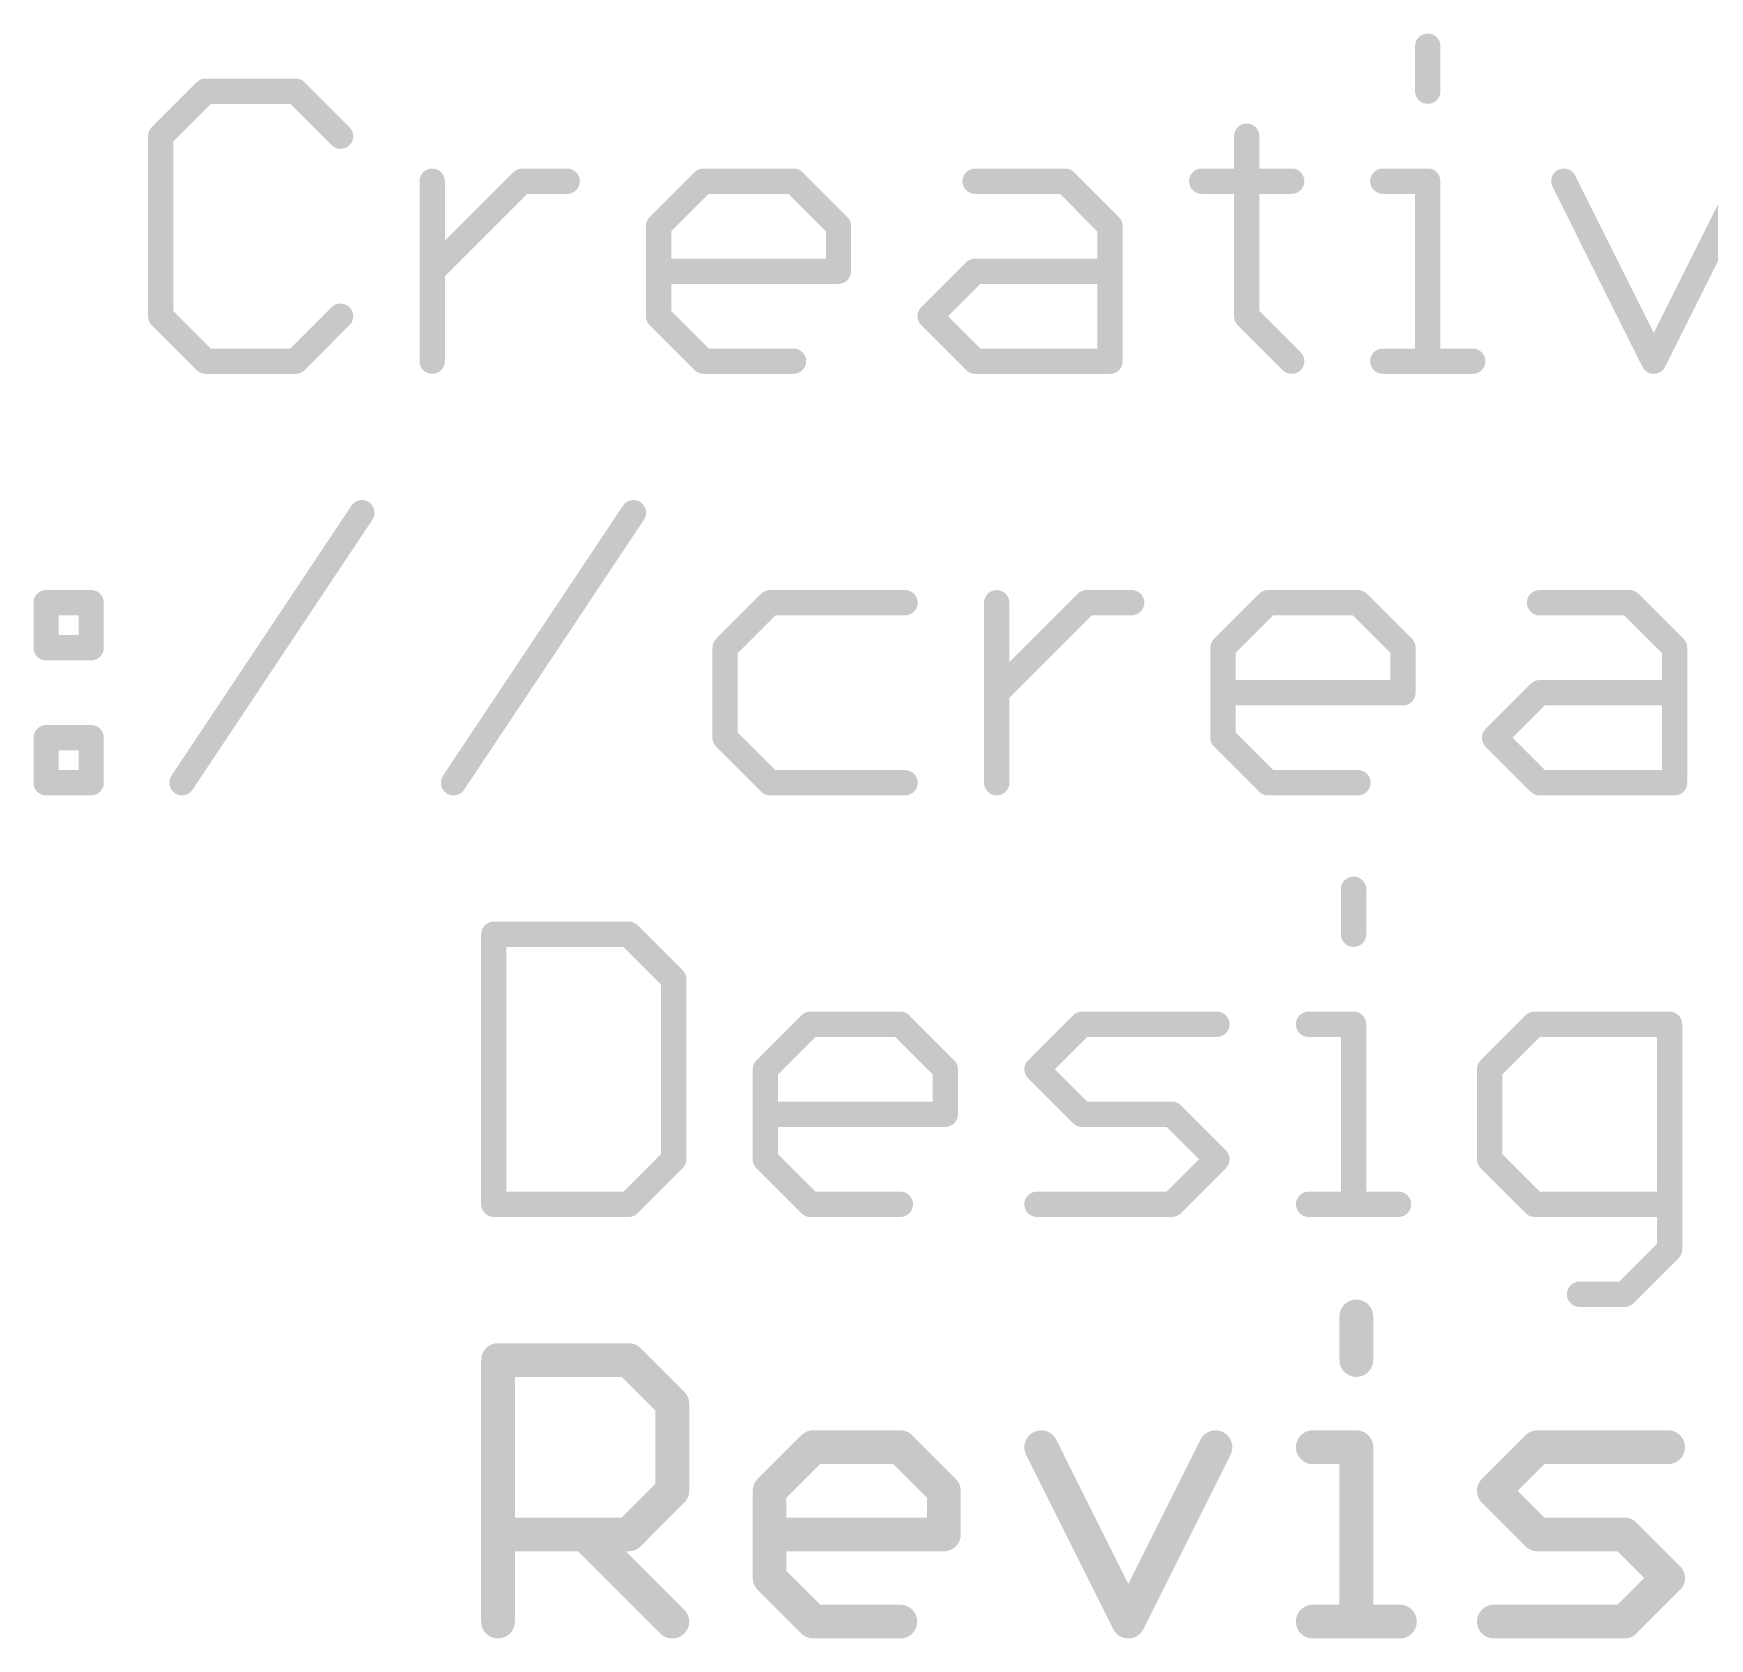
# Model space of a CAD drawing. Extents: x -1 to 129, y -23 to 41.
# Drawn here: x 32.86 to 42.96, y -22.86 to -13.19 of the extents above; entities that cross this region are included whole.
import ezdxf

# ---------------------------------------------------------------- set-up
doc = ezdxf.new("R2010")
doc.units = 0
doc.layers.add('51', color=53, linetype='CONTINUOUS')

msp = doc.modelspace()

# ---------------------------------------------------------------- linework, layer by layer
at = {"layer": '51'}
for points, const_width in [([(41.2662, -13.2656), (41.2662, -13.5368)], 0.1524), ([(33.899, -13.5368), (33.6279, -13.808)], 0.1524), ([(34.4414, -13.5368), (33.899, -13.5368)], 0.1524), ([(34.7125, -13.808), (34.4414, -13.5368)], 0.1524), ([(33.6279, -13.808), (33.6279, -14.8926)], 0.1524), ([(40.1748, -13.808), (40.1748, -14.8926)], 0.1524), ([(35.265, -15.1638), (35.265, -14.0791)], 0.1524), ([(35.265, -14.6215), (35.8074, -14.0791)], 0.1524), ([(35.8074, -14.0791), (36.0785, -14.0791)], 0.1524), ([(36.6293, -14.3503), (36.9005, -14.0791)], 0.1524), ([(36.9005, -14.0791), (37.4428, -14.0791)], 0.1524), ([(37.4428, -14.0791), (37.714, -14.3503)], 0.1524), ([(38.5376, -14.0791), (39.08, -14.0791)], 0.1524), ([(39.08, -14.0791), (39.3511, -14.3503)], 0.1524), ([(39.9036, -14.0791), (40.446, -14.0791)], 0.1524), ([(40.9951, -14.0791), (41.2662, -14.0791)], 0.1524), ([(41.2662, -14.0791), (41.2662, -15.1638)], 0.1524), ([(42.0865, -14.0791), (42.6288, -15.1638)], 0.1524), ([(42.6288, -15.1638), (43.1712, -14.0791)], 0.1524), ([(36.6293, -14.8926), (36.6293, -14.3503)], 0.1524), ([(37.714, -14.3503), (37.714, -14.6215)], 0.1524), ([(39.3511, -14.3503), (39.3511, -15.1638)], 0.1524), ([(37.714, -14.6215), (36.6293, -14.6215)], 0.1524), ([(38.2665, -14.8926), (38.5376, -14.6215)], 0.1524), ([(38.5376, -14.6215), (39.3511, -14.6215)], 0.1524), ([(33.6279, -14.8926), (33.899, -15.1638)], 0.1524), ([(34.4414, -15.1638), (34.7125, -14.8926)], 0.1524), ([(36.9005, -15.1638), (36.6293, -14.8926)], 0.1524), ([(38.5376, -15.1638), (38.2665, -14.8926)], 0.1524), ([(40.1748, -14.8926), (40.446, -15.1638)], 0.1524), ([(33.899, -15.1638), (34.4414, -15.1638)], 0.1524), ([(37.4428, -15.1638), (36.9005, -15.1638)], 0.1524), ([(39.3511, -15.1638), (38.5376, -15.1638)], 0.1524), ([(40.9951, -15.1638), (41.5374, -15.1638)], 0.1524), ([(33.7563, -17.7038), (34.8409, -16.0768)], 0.1524), ([(35.3934, -17.7038), (36.4781, -16.0768)], 0.1524), ([(32.9377, -16.6191), (33.2089, -16.6191)], 0.1524), ([(32.9377, -16.8903), (32.9377, -16.6191)], 0.1524), ([(33.2089, -16.6191), (33.2089, -16.8903)], 0.1524), ([(37.3018, -16.6191), (37.0306, -16.8903)], 0.1524), ([(38.1153, -16.6191), (37.3018, -16.6191)], 0.1524), ([(38.6677, -17.7038), (38.6677, -16.6191)], 0.1524), ([(38.6677, -17.1615), (39.2101, -16.6191)], 0.1524), ([(39.2101, -16.6191), (39.4812, -16.6191)], 0.1524), ([(40.032, -16.8903), (40.3032, -16.6191)], 0.1524), ([(40.3032, -16.6191), (40.8455, -16.6191)], 0.1524), ([(40.8455, -16.6191), (41.1167, -16.8903)], 0.1524), ([(41.9404, -16.6191), (42.4827, -16.6191)], 0.1524), ([(42.4827, -16.6191), (42.7539, -16.8903)], 0.1524), ([(33.2089, -16.8903), (32.9377, -16.8903)], 0.1524), ([(37.0306, -16.8903), (37.0306, -17.4326)], 0.1524), ([(40.032, -17.4326), (40.032, -16.8903)], 0.1524), ([(41.1167, -16.8903), (41.1167, -17.1615)], 0.1524), ([(42.7539, -16.8903), (42.7539, -17.7038)], 0.1524), ([(41.1167, -17.1615), (40.032, -17.1615)], 0.1524), ([(41.6692, -17.4326), (41.9404, -17.1615)], 0.1524), ([(41.9404, -17.1615), (42.7539, -17.1615)], 0.1524), ([(32.9377, -17.4326), (33.2089, -17.4326)], 0.1524), ([(32.9377, -17.7038), (32.9377, -17.4326)], 0.1524), ([(33.2089, -17.4326), (33.2089, -17.7038)], 0.1524), ([(37.0306, -17.4326), (37.3018, -17.7038)], 0.1524), ([(40.3032, -17.7038), (40.032, -17.4326)], 0.1524), ([(41.9404, -17.7038), (41.6692, -17.4326)], 0.1524), ([(33.2089, -17.7038), (32.9377, -17.7038)], 0.1524), ([(37.3018, -17.7038), (38.1153, -17.7038)], 0.1524), ([(40.8455, -17.7038), (40.3032, -17.7038)], 0.1524), ([(42.7539, -17.7038), (41.9404, -17.7038)], 0.1524), ([(40.8188, -18.3456), (40.8188, -18.6168)], 0.1524), ([(35.6362, -18.6168), (35.6362, -20.2438)], 0.1524), ([(36.4497, -18.6168), (35.6362, -18.6168)], 0.1524), ([(36.7209, -18.888), (36.4497, -18.6168)], 0.1524), ([(36.7209, -19.9726), (36.7209, -18.888)], 0.1524), ([(37.2734, -19.4303), (37.5445, -19.1591)], 0.1524), ([(37.5445, -19.1591), (38.0868, -19.1591)], 0.1524), ([(38.0868, -19.1591), (38.358, -19.4303)], 0.1524), ([(38.9105, -19.4303), (39.1817, -19.1591)], 0.1524), ([(39.1817, -19.1591), (39.9952, -19.1591)], 0.1524), ([(40.5477, -19.1591), (40.8188, -19.1591)], 0.1524), ([(40.8188, -19.1591), (40.8188, -20.2438)], 0.1524), ([(41.9103, -19.1591), (41.6391, -19.4303)], 0.1524), ([(42.7238, -19.1591), (41.9103, -19.1591)], 0.1524), ([(42.7238, -20.515), (42.7238, -19.1591)], 0.1524), ([(37.2734, -19.9726), (37.2734, -19.4303)], 0.1524), ([(38.358, -19.4303), (38.358, -19.7015)], 0.1524), ([(39.1817, -19.7015), (38.9105, -19.4303)], 0.1524), ([(41.6391, -19.4303), (41.6391, -19.9726)], 0.1524), ([(38.358, -19.7015), (37.2734, -19.7015)], 0.1524), ([(39.724, -19.7015), (39.1817, -19.7015)], 0.1524), ([(39.9952, -19.9726), (39.724, -19.7015)], 0.1524), ([(36.4497, -20.2438), (36.7209, -19.9726)], 0.1524), ([(37.5445, -20.2438), (37.2734, -19.9726)], 0.1524), ([(39.724, -20.2438), (39.9952, -19.9726)], 0.1524), ([(41.6391, -19.9726), (41.9103, -20.2438)], 0.1524), ([(35.6362, -20.2438), (36.4497, -20.2438)], 0.1524), ([(38.0868, -20.2438), (37.5445, -20.2438)], 0.1524), ([(38.9105, -20.2438), (39.724, -20.2438)], 0.1524), ([(40.5477, -20.2438), (41.09, -20.2438)], 0.1524), ([(41.9103, -20.2438), (42.7238, -20.2438)], 0.1524), ([(42.4526, -20.7861), (42.7238, -20.515)], 0.1524), ([(42.1814, -20.7861), (42.4526, -20.7861)], 0.1524), ([(40.8358, -20.9196), (40.8358, -21.1823)], 0.2032), ([(35.6616, -22.7584), (35.6616, -21.1823)], 0.2032), ([(35.6616, -21.1823), (36.4497, -21.1823)], 0.2032), ([(36.4497, -21.1823), (36.7124, -21.4449)], 0.2032), ([(36.7124, -21.4449), (36.7124, -21.9703)], 0.2032), ([(37.2988, -21.9703), (37.5614, -21.7076)], 0.2032), ([(37.5614, -21.7076), (38.0868, -21.7076)], 0.2032), ([(38.0868, -21.7076), (38.3495, -21.9703)], 0.2032), ([(38.9359, -21.7076), (39.4613, -22.7584)], 0.2032), ([(39.4613, -22.7584), (39.9867, -21.7076)], 0.2032), ([(40.5731, -21.7076), (40.8358, -21.7076)], 0.2032), ([(40.8358, -21.7076), (40.8358, -22.7584)], 0.2032), ([(41.6645, -21.9703), (41.9272, -21.7076)], 0.2032), ([(41.9272, -21.7076), (42.7153, -21.7076)], 0.2032), ([(36.7124, -21.9703), (36.4497, -22.233)], 0.2032), ([(37.2988, -22.4957), (37.2988, -21.9703)], 0.2032), ([(38.3495, -21.9703), (38.3495, -22.233)], 0.2032), ([(41.9272, -22.233), (41.6645, -21.9703)], 0.2032), ([(36.4497, -22.233), (35.6616, -22.233)], 0.2032), ([(36.187, -22.233), (36.7124, -22.7584)], 0.2032), ([(38.3495, -22.233), (37.2988, -22.233)], 0.2032), ([(42.4526, -22.233), (41.9272, -22.233)], 0.2032), ([(42.7153, -22.4957), (42.4526, -22.233)], 0.2032), ([(37.5614, -22.7584), (37.2988, -22.4957)], 0.2032), ([(42.4526, -22.7584), (42.7153, -22.4957)], 0.2032), ([(38.0868, -22.7584), (37.5614, -22.7584)], 0.2032), ([(40.5731, -22.7584), (41.0984, -22.7584)], 0.2032), ([(41.6645, -22.7584), (42.4526, -22.7584)], 0.2032)]:
    msp.add_lwpolyline(points, dxfattribs=dict(at, const_width=const_width))
for points, const_width in [([(41.3043, -13.2656, 1), (41.2281, -13.2656)], 0.0762), ([(33.899, -13.4987, 1), (33.899, -13.5749)], 0.0762), ([(33.926, -13.5638, 1), (33.8721, -13.5099)], 0.0762), ([(34.4683, -13.5099, 1), (34.4144, -13.5638)], 0.0762), ([(34.4414, -13.5749, 1), (34.4414, -13.4987)], 0.0762), ([(41.2281, -13.5368, 1), (41.3043, -13.5368)], 0.0762), ([(33.666, -13.808, 1), (33.5898, -13.808)], 0.0762), ([(40.2129, -13.808, 1), (40.1367, -13.808)], 0.0762), ([(33.6009, -13.781, 1), (33.6548, -13.8349)], 0.0762), ([(34.6856, -13.8349, 1), (34.7395, -13.781)], 0.0762), ([(35.3031, -14.0791, 1), (35.2269, -14.0791)], 0.0762), ([(35.8074, -14.041, 1), (35.8074, -14.1172)], 0.0762), ([(35.8343, -14.1061, 1), (35.7804, -14.0522)], 0.0762), ([(36.0785, -14.1172, 1), (36.0785, -14.041)], 0.0762), ([(36.9005, -14.041, 1), (36.9005, -14.1172)], 0.0762), ([(36.9274, -14.1061, 1), (36.8735, -14.0522)], 0.0762), ([(37.4698, -14.0522, 1), (37.4159, -14.1061)], 0.0762), ([(37.4428, -14.1172, 1), (37.4428, -14.041)], 0.0762), ([(38.5376, -14.041, 1), (38.5376, -14.1172)], 0.0762), ([(39.1069, -14.0522, 1), (39.053, -14.1061)], 0.0762), ([(39.08, -14.1172, 1), (39.08, -14.041)], 0.0762), ([(39.9036, -14.041, 1), (39.9036, -14.1172)], 0.0762), ([(40.446, -14.1172, 1), (40.446, -14.041)], 0.0762), ([(40.9951, -14.041, 1), (40.9951, -14.1172)], 0.0762), ([(41.3043, -14.0791, 1), (41.2281, -14.0791)], 0.0762), ([(41.2662, -14.1172, 1), (41.2662, -14.041)], 0.0762), ([(42.1206, -14.0621, 1), (42.0524, -14.0962)], 0.0762), ([(36.6674, -14.3503, 1), (36.5912, -14.3503)], 0.0762), ([(36.6024, -14.3234, 1), (36.6563, -14.3772)], 0.0762), ([(37.7521, -14.3503, 1), (37.6759, -14.3503)], 0.0762), ([(37.687, -14.3772, 1), (37.7409, -14.3234)], 0.0762), ([(39.3892, -14.3503, 1), (39.313, -14.3503)], 0.0762), ([(39.3242, -14.3772, 1), (39.3781, -14.3234)], 0.0762), ([(36.6293, -14.5834, 1), (36.6293, -14.6596)], 0.0762), ([(37.714, -14.6596, 1), (37.714, -14.5834)], 0.0762), ([(38.5376, -14.5834, 1), (38.5376, -14.6596)], 0.0762), ([(38.5646, -14.6484, 1), (38.5107, -14.5945)], 0.0762), ([(39.3511, -14.6596, 1), (39.3511, -14.5834)], 0.0762), ([(35.2381, -14.5945, 1), (35.292, -14.6484)], 0.0762), ([(37.6759, -14.6215, 1), (37.7521, -14.6215)], 0.0762), ([(33.6548, -14.8657, 1), (33.6009, -14.9196)], 0.0762), ([(34.7395, -14.9196, 1), (34.6856, -14.8657)], 0.0762), ([(36.6563, -14.8657, 1), (36.6024, -14.9196)], 0.0762), ([(38.2934, -14.8657, 1), (38.2395, -14.9196)], 0.0762), ([(38.2395, -14.8657, 1), (38.2934, -14.9196)], 0.0762), ([(40.2017, -14.8657, 1), (40.1479, -14.9196)], 0.0762), ([(33.5898, -14.8926, 1), (33.666, -14.8926)], 0.0762), ([(36.5912, -14.8926, 1), (36.6674, -14.8926)], 0.0762), ([(40.1367, -14.8926, 1), (40.2129, -14.8926)], 0.0762), ([(33.899, -15.1257, 1), (33.899, -15.2019)], 0.0762), ([(33.8721, -15.1907, 1), (33.926, -15.1369)], 0.0762), ([(34.4144, -15.1369, 1), (34.4683, -15.1907)], 0.0762), ([(34.4414, -15.2019, 1), (34.4414, -15.1257)], 0.0762), ([(35.2269, -15.1638, 1), (35.3031, -15.1638)], 0.0762), ([(36.9005, -15.1257, 1), (36.9005, -15.2019)], 0.0762), ([(36.8735, -15.1907, 1), (36.9274, -15.1369)], 0.0762), ([(37.4428, -15.2019, 1), (37.4428, -15.1257)], 0.0762), ([(38.5376, -15.1257, 1), (38.5376, -15.2019)], 0.0762), ([(38.5107, -15.1907, 1), (38.5646, -15.1369)], 0.0762), ([(39.313, -15.1638, 1), (39.3892, -15.1638)], 0.0762), ([(39.3511, -15.2019, 1), (39.3511, -15.1257)], 0.0762), ([(40.419, -15.1907, 1), (40.4729, -15.1369)], 0.0762), ([(40.9951, -15.1257, 1), (40.9951, -15.2019)], 0.0762), ([(41.2281, -15.1638, 1), (41.3043, -15.1638)], 0.0762), ([(41.5374, -15.2019, 1), (41.5374, -15.1257)], 0.0762), ([(42.5948, -15.1468, 1), (42.6629, -15.1808)], 0.0762), ([(42.5948, -15.1808, 1), (42.6629, -15.1468)], 0.0762), ([(34.8726, -16.0979, 1), (34.8092, -16.0557)], 0.0762), ([(36.5098, -16.0979, 1), (36.4464, -16.0557)], 0.0762), ([(32.9377, -16.581, 1), (32.9377, -16.6572)], 0.0762), ([(32.9758, -16.6191, 1), (32.8996, -16.6191)], 0.0762), ([(33.247, -16.6191, 1), (33.1708, -16.6191)], 0.0762), ([(33.2089, -16.6572, 1), (33.2089, -16.581)], 0.0762), ([(37.3018, -16.581, 1), (37.3018, -16.6572)], 0.0762), ([(37.3287, -16.6461, 1), (37.2748, -16.5922)], 0.0762), ([(38.1153, -16.6572, 1), (38.1153, -16.581)], 0.0762), ([(38.7058, -16.6191, 1), (38.6296, -16.6191)], 0.0762), ([(39.2101, -16.581, 1), (39.2101, -16.6572)], 0.0762), ([(39.237, -16.6461, 1), (39.1831, -16.5922)], 0.0762), ([(39.4812, -16.6572, 1), (39.4812, -16.581)], 0.0762), ([(40.3032, -16.581, 1), (40.3032, -16.6572)], 0.0762), ([(40.3301, -16.6461, 1), (40.2763, -16.5922)], 0.0762), ([(40.8725, -16.5922, 1), (40.8186, -16.6461)], 0.0762), ([(40.8455, -16.6572, 1), (40.8455, -16.581)], 0.0762), ([(41.9404, -16.581, 1), (41.9404, -16.6572)], 0.0762), ([(42.5096, -16.5922, 1), (42.4558, -16.6461)], 0.0762), ([(42.4827, -16.6572, 1), (42.4827, -16.581)], 0.0762), ([(32.9377, -16.8522, 1), (32.9377, -16.9284)], 0.0762), ([(32.8996, -16.8903, 1), (32.9758, -16.8903)], 0.0762), ([(33.1708, -16.8903, 1), (33.247, -16.8903)], 0.0762), ([(33.2089, -16.9284, 1), (33.2089, -16.8522)], 0.0762), ([(37.0687, -16.8903, 1), (36.9925, -16.8903)], 0.0762), ([(37.0036, -16.8634, 1), (37.0575, -16.9172)], 0.0762), ([(40.0701, -16.8903, 1), (39.9939, -16.8903)], 0.0762), ([(40.0051, -16.8634, 1), (40.059, -16.9172)], 0.0762), ([(41.1548, -16.8903, 1), (41.0786, -16.8903)], 0.0762), ([(41.0898, -16.9172, 1), (41.1436, -16.8634)], 0.0762), ([(42.792, -16.8903, 1), (42.7158, -16.8903)], 0.0762), ([(42.7269, -16.9172, 1), (42.7808, -16.8634)], 0.0762), ([(38.6408, -17.1345, 1), (38.6947, -17.1884)], 0.0762), ([(40.032, -17.1234, 1), (40.032, -17.1996)], 0.0762), ([(41.0786, -17.1615, 1), (41.1548, -17.1615)], 0.0762), ([(41.1167, -17.1996, 1), (41.1167, -17.1234)], 0.0762), ([(41.9404, -17.1234, 1), (41.9404, -17.1996)], 0.0762), ([(41.9673, -17.1884, 1), (41.9134, -17.1345)], 0.0762), ([(42.7539, -17.1996, 1), (42.7539, -17.1234)], 0.0762), ([(32.9377, -17.3945, 1), (32.9377, -17.4707)], 0.0762), ([(32.9758, -17.4326, 1), (32.8996, -17.4326)], 0.0762), ([(33.247, -17.4326, 1), (33.1708, -17.4326)], 0.0762), ([(33.2089, -17.4707, 1), (33.2089, -17.3945)], 0.0762), ([(37.0575, -17.4057, 1), (37.0036, -17.4596)], 0.0762), ([(40.059, -17.4057, 1), (40.0051, -17.4596)], 0.0762), ([(41.6961, -17.4057, 1), (41.6423, -17.4596)], 0.0762), ([(41.6423, -17.4057, 1), (41.6961, -17.4596)], 0.0762), ([(36.9925, -17.4326, 1), (37.0687, -17.4326)], 0.0762), ([(39.9939, -17.4326, 1), (40.0701, -17.4326)], 0.0762), ([(32.9377, -17.6657, 1), (32.9377, -17.7419)], 0.0762), ([(32.8996, -17.7038, 1), (32.9758, -17.7038)], 0.0762), ([(33.1708, -17.7038, 1), (33.247, -17.7038)], 0.0762), ([(33.2089, -17.7419, 1), (33.2089, -17.6657)], 0.0762), ([(33.7246, -17.6827, 1), (33.788, -17.7249)], 0.0762), ([(35.3617, -17.6827, 1), (35.4251, -17.7249)], 0.0762), ([(37.3018, -17.6657, 1), (37.3018, -17.7419)], 0.0762), ([(37.2748, -17.7307, 1), (37.3287, -17.6769)], 0.0762), ([(38.1153, -17.7419, 1), (38.1153, -17.6657)], 0.0762), ([(38.6296, -17.7038, 1), (38.7058, -17.7038)], 0.0762), ([(40.3032, -17.6657, 1), (40.3032, -17.7419)], 0.0762), ([(40.2763, -17.7307, 1), (40.3301, -17.6769)], 0.0762), ([(40.8455, -17.7419, 1), (40.8455, -17.6657)], 0.0762), ([(41.9404, -17.6657, 1), (41.9404, -17.7419)], 0.0762), ([(41.9134, -17.7307, 1), (41.9673, -17.6769)], 0.0762), ([(42.7158, -17.7038, 1), (42.792, -17.7038)], 0.0762), ([(42.7539, -17.7419, 1), (42.7539, -17.6657)], 0.0762), ([(40.8569, -18.3456, 1), (40.7807, -18.3456)], 0.0762), ([(35.6743, -18.6168, 1), (35.5981, -18.6168)], 0.0762), ([(35.6362, -18.5787, 1), (35.6362, -18.6549)], 0.0762), ([(36.4766, -18.5899, 1), (36.4228, -18.6438)], 0.0762), ([(36.4497, -18.6549, 1), (36.4497, -18.5787)], 0.0762), ([(40.7807, -18.6168, 1), (40.8569, -18.6168)], 0.0762), ([(36.759, -18.888, 1), (36.6828, -18.888)], 0.0762), ([(36.6939, -18.9149, 1), (36.7478, -18.861)], 0.0762), ([(37.5445, -19.121, 1), (37.5445, -19.1972)], 0.0762), ([(37.5715, -19.1861, 1), (37.5176, -19.1322)], 0.0762), ([(38.1138, -19.1322, 1), (38.0599, -19.1861)], 0.0762), ([(38.0868, -19.1972, 1), (38.0868, -19.121)], 0.0762), ([(39.1817, -19.121, 1), (39.1817, -19.1972)], 0.0762), ([(39.2086, -19.1861, 1), (39.1547, -19.1322)], 0.0762), ([(39.9952, -19.1972, 1), (39.9952, -19.121)], 0.0762), ([(40.5477, -19.121, 1), (40.5477, -19.1972)], 0.0762), ([(40.8569, -19.1591, 1), (40.7807, -19.1591)], 0.0762), ([(40.8188, -19.1972, 1), (40.8188, -19.121)], 0.0762), ([(41.9103, -19.121, 1), (41.9103, -19.1972)], 0.0762), ([(41.9372, -19.1861, 1), (41.8833, -19.1322)], 0.0762), ([(42.7619, -19.1591, 1), (42.6857, -19.1591)], 0.0762), ([(42.7238, -19.1972, 1), (42.7238, -19.121)], 0.0762), ([(37.3115, -19.4303, 1), (37.2353, -19.4303)], 0.0762), ([(37.2464, -19.4034, 1), (37.3003, -19.4572)], 0.0762), ([(38.3961, -19.4303, 1), (38.3199, -19.4303)], 0.0762), ([(38.3311, -19.4572, 1), (38.385, -19.4034)], 0.0762), ([(38.9375, -19.4034, 1), (38.8836, -19.4572)], 0.0762), ([(38.8836, -19.4034, 1), (38.9375, -19.4572)], 0.0762), ([(41.6772, -19.4303, 1), (41.601, -19.4303)], 0.0762), ([(41.6122, -19.4034, 1), (41.666, -19.4572)], 0.0762), ([(37.2734, -19.6634, 1), (37.2734, -19.7396)], 0.0762), ([(38.3199, -19.7015, 1), (38.3961, -19.7015)], 0.0762), ([(38.358, -19.7396, 1), (38.358, -19.6634)], 0.0762), ([(39.1817, -19.6634, 1), (39.1817, -19.7396)], 0.0762), ([(39.1547, -19.7284, 1), (39.2086, -19.6745)], 0.0762), ([(39.7509, -19.6745, 1), (39.6971, -19.7284)], 0.0762), ([(39.724, -19.7396, 1), (39.724, -19.6634)], 0.0762), ([(36.7478, -19.9996, 1), (36.6939, -19.9457)], 0.0762), ([(37.3003, -19.9457, 1), (37.2464, -19.9996)], 0.0762), ([(40.0221, -19.9996, 1), (39.9682, -19.9457)], 0.0762), ([(41.666, -19.9457, 1), (41.6122, -19.9996)], 0.0762), ([(36.6828, -19.9726, 1), (36.759, -19.9726)], 0.0762), ([(37.2353, -19.9726, 1), (37.3115, -19.9726)], 0.0762), ([(39.9682, -19.9996, 1), (40.0221, -19.9457)], 0.0762), ([(41.601, -19.9726, 1), (41.6772, -19.9726)], 0.0762), ([(35.6362, -20.2057, 1), (35.6362, -20.2819)], 0.0762), ([(35.5981, -20.2438, 1), (35.6743, -20.2438)], 0.0762), ([(36.4228, -20.2169, 1), (36.4766, -20.2707)], 0.0762), ([(36.4497, -20.2819, 1), (36.4497, -20.2057)], 0.0762), ([(37.5445, -20.2057, 1), (37.5445, -20.2819)], 0.0762), ([(37.5176, -20.2707, 1), (37.5715, -20.2169)], 0.0762), ([(38.0868, -20.2819, 1), (38.0868, -20.2057)], 0.0762), ([(38.9105, -20.2057, 1), (38.9105, -20.2819)], 0.0762), ([(39.6971, -20.2169, 1), (39.7509, -20.2707)], 0.0762), ([(39.724, -20.2819, 1), (39.724, -20.2057)], 0.0762), ([(40.5477, -20.2057, 1), (40.5477, -20.2819)], 0.0762), ([(40.7807, -20.2438, 1), (40.8569, -20.2438)], 0.0762), ([(41.09, -20.2819, 1), (41.09, -20.2057)], 0.0762), ([(41.9103, -20.2057, 1), (41.9103, -20.2819)], 0.0762), ([(41.8833, -20.2707, 1), (41.9372, -20.2169)], 0.0762), ([(42.7238, -20.2819, 1), (42.7238, -20.2057)], 0.0762), ([(42.6857, -20.515, 1), (42.7619, -20.515)], 0.0762), ([(42.7507, -20.5419, 1), (42.6968, -20.488)], 0.0762), ([(42.1814, -20.748, 1), (42.1814, -20.8242)], 0.0762), ([(42.4526, -20.8242, 1), (42.4526, -20.748)], 0.0762), ([(42.4257, -20.7592, 1), (42.4795, -20.8131)], 0.0762), ([(40.8866, -20.9196, 1), (40.785, -20.9196)], 0.1016), ([(35.7124, -21.1823, 1), (35.6108, -21.1823)], 0.1016), ([(35.6616, -21.1315, 1), (35.6616, -21.2331)], 0.1016), ([(36.4856, -21.1463, 1), (36.4138, -21.2182)], 0.1016), ([(36.4497, -21.2331, 1), (36.4497, -21.1315)], 0.1016), ([(40.785, -21.1823, 1), (40.8866, -21.1823)], 0.1016), ([(36.7632, -21.4449, 1), (36.6616, -21.4449)], 0.1016), ([(36.6764, -21.4809, 1), (36.7483, -21.409)], 0.1016), ([(37.5614, -21.6568, 1), (37.5614, -21.7584)], 0.1016), ([(37.5974, -21.7436, 1), (37.5255, -21.6717)], 0.1016), ([(38.1227, -21.6717, 1), (38.0509, -21.7436)], 0.1016), ([(38.0868, -21.7584, 1), (38.0868, -21.6568)], 0.1016), ([(38.9813, -21.6849, 1), (38.8905, -21.7304)], 0.1016), ([(40.0321, -21.7304, 1), (39.9412, -21.6849)], 0.1016), ([(40.5731, -21.6568, 1), (40.5731, -21.7584)], 0.1016), ([(40.8866, -21.7076, 1), (40.785, -21.7076)], 0.1016), ([(40.8358, -21.7584, 1), (40.8358, -21.6568)], 0.1016), ([(41.9272, -21.6568, 1), (41.9272, -21.7584)], 0.1016), ([(41.9631, -21.7436, 1), (41.8913, -21.6717)], 0.1016), ([(42.7153, -21.7584, 1), (42.7153, -21.6568)], 0.1016), ([(36.6616, -21.9703, 1), (36.7632, -21.9703)], 0.1016), ([(36.7483, -22.0062, 1), (36.6764, -21.9344)], 0.1016), ([(37.2628, -21.9344, 1), (37.3347, -22.0062)], 0.1016), ([(37.3496, -21.9703, 1), (37.248, -21.9703)], 0.1016), ([(38.4003, -21.9703, 1), (38.2987, -21.9703)], 0.1016), ([(38.3136, -22.0062, 1), (38.3854, -21.9344)], 0.1016), ([(41.7004, -21.9344, 1), (41.6286, -22.0062)], 0.1016), ([(41.6286, -21.9344, 1), (41.7004, -22.0062)], 0.1016), ([(35.6616, -22.1822, 1), (35.6616, -22.2838)], 0.1016), ([(36.2229, -22.1971, 1), (36.1511, -22.2689)], 0.1016), ([(36.4138, -22.1971, 1), (36.4856, -22.2689)], 0.1016), ([(36.4497, -22.2838, 1), (36.4497, -22.1822)], 0.1016), ([(37.2988, -22.1822, 1), (37.2988, -22.2838)], 0.1016), ([(38.2987, -22.233, 1), (38.4003, -22.233)], 0.1016), ([(38.3495, -22.2838, 1), (38.3495, -22.1822)], 0.1016), ([(41.9272, -22.1822, 1), (41.9272, -22.2838)], 0.1016), ([(41.8913, -22.2689, 1), (41.9631, -22.1971)], 0.1016), ([(42.4885, -22.1971, 1), (42.4167, -22.2689)], 0.1016), ([(42.4526, -22.2838, 1), (42.4526, -22.1822)], 0.1016), ([(37.3347, -22.4598, 1), (37.2628, -22.5316)], 0.1016), ([(42.7512, -22.5316, 1), (42.6793, -22.4598)], 0.1016), ([(42.6793, -22.5316, 1), (42.7512, -22.4598)], 0.1016), ([(37.248, -22.4957, 1), (37.3496, -22.4957)], 0.1016), ([(35.6108, -22.7584, 1), (35.7124, -22.7584)], 0.1016), ([(36.6764, -22.7943, 1), (36.7483, -22.7225)], 0.1016), ([(37.5614, -22.7076, 1), (37.5614, -22.8092)], 0.1016), ([(37.5255, -22.7943, 1), (37.5974, -22.7225)], 0.1016), ([(38.0868, -22.8092, 1), (38.0868, -22.7076)], 0.1016), ([(39.4159, -22.7357, 1), (39.5067, -22.7811)], 0.1016), ([(39.4159, -22.7811, 1), (39.5067, -22.7357)], 0.1016), ([(40.5731, -22.7076, 1), (40.5731, -22.8092)], 0.1016), ([(40.785, -22.7584, 1), (40.8866, -22.7584)], 0.1016), ([(41.0984, -22.8092, 1), (41.0984, -22.7076)], 0.1016), ([(41.6645, -22.7076, 1), (41.6645, -22.8092)], 0.1016), ([(42.4167, -22.7225, 1), (42.4885, -22.7943)], 0.1016), ([(42.4526, -22.8092, 1), (42.4526, -22.7076)], 0.1016)]:
    msp.add_lwpolyline(points, format="xyb", dxfattribs=dict(at, const_width=const_width))

doc.saveas('drawing.dxf')
